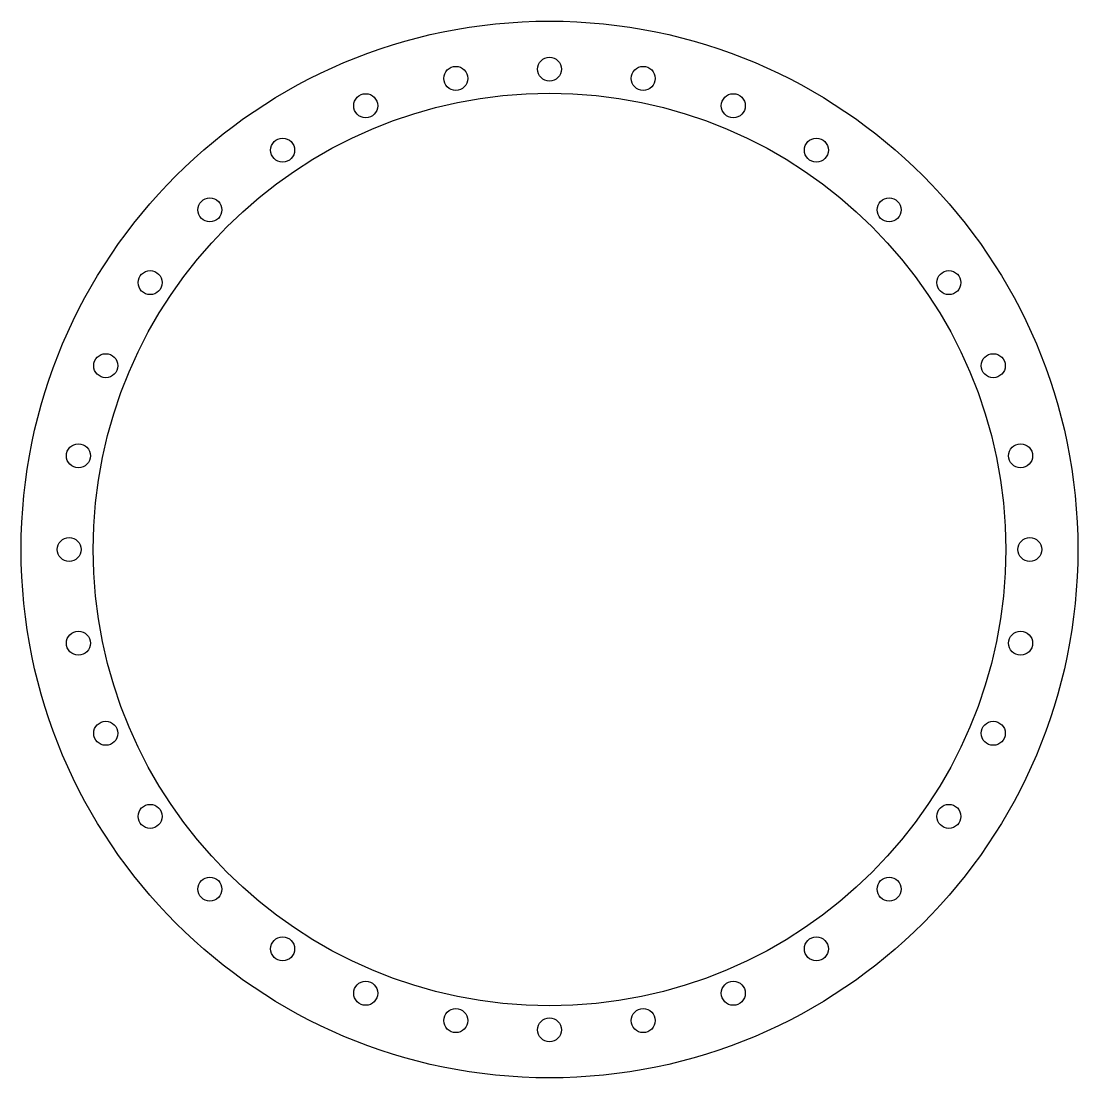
# Model space of a CAD drawing. Header units: metres. Extents: x -44 to 44, y -44 to 44.
import ezdxf

# ---------------------------------------------------------------- set-up
doc = ezdxf.new("R2010")
doc.units = ezdxf.units.M

msp = doc.modelspace()

# ---------------------------------------------------------------- linework, layer by layer
at = {"layer": 'PARAMETRIX'}
for centre, radius in [((0, 0), 44), ((0, 40), 1), ((-7.8036, 39.2314), 1), ((7.8036, 39.2314), 1), ((0, 0), 38), ((-15.3073, 36.9552), 1), ((15.3073, 36.9552), 1), ((-22.2228, 33.2588), 1), ((22.2228, 33.2588), 1), ((-28.2843, 28.2843), 1), ((28.2843, 28.2843), 1), ((-33.2588, 22.2228), 1), ((33.2588, 22.2228), 1), ((-36.9552, 15.3073), 1), ((36.9552, 15.3073), 1), ((-39.2314, 7.8036), 1), ((39.2314, 7.8036), 1), ((-40, 0), 1), ((40, 0), 1), ((-39.2314, -7.8036), 1), ((39.2314, -7.8036), 1), ((-36.9552, -15.3073), 1), ((36.9552, -15.3073), 1), ((-33.2588, -22.2228), 1), ((33.2588, -22.2228), 1), ((-28.2843, -28.2843), 1), ((28.2843, -28.2843), 1), ((-22.2228, -33.2588), 1), ((22.2228, -33.2588), 1), ((-15.3073, -36.9552), 1), ((15.3073, -36.9552), 1), ((-7.8036, -39.2314), 1), ((7.8036, -39.2314), 1), ((0, -40), 1)]:
    msp.add_circle(centre, radius, dxfattribs=at)

doc.saveas('drawing.dxf')
